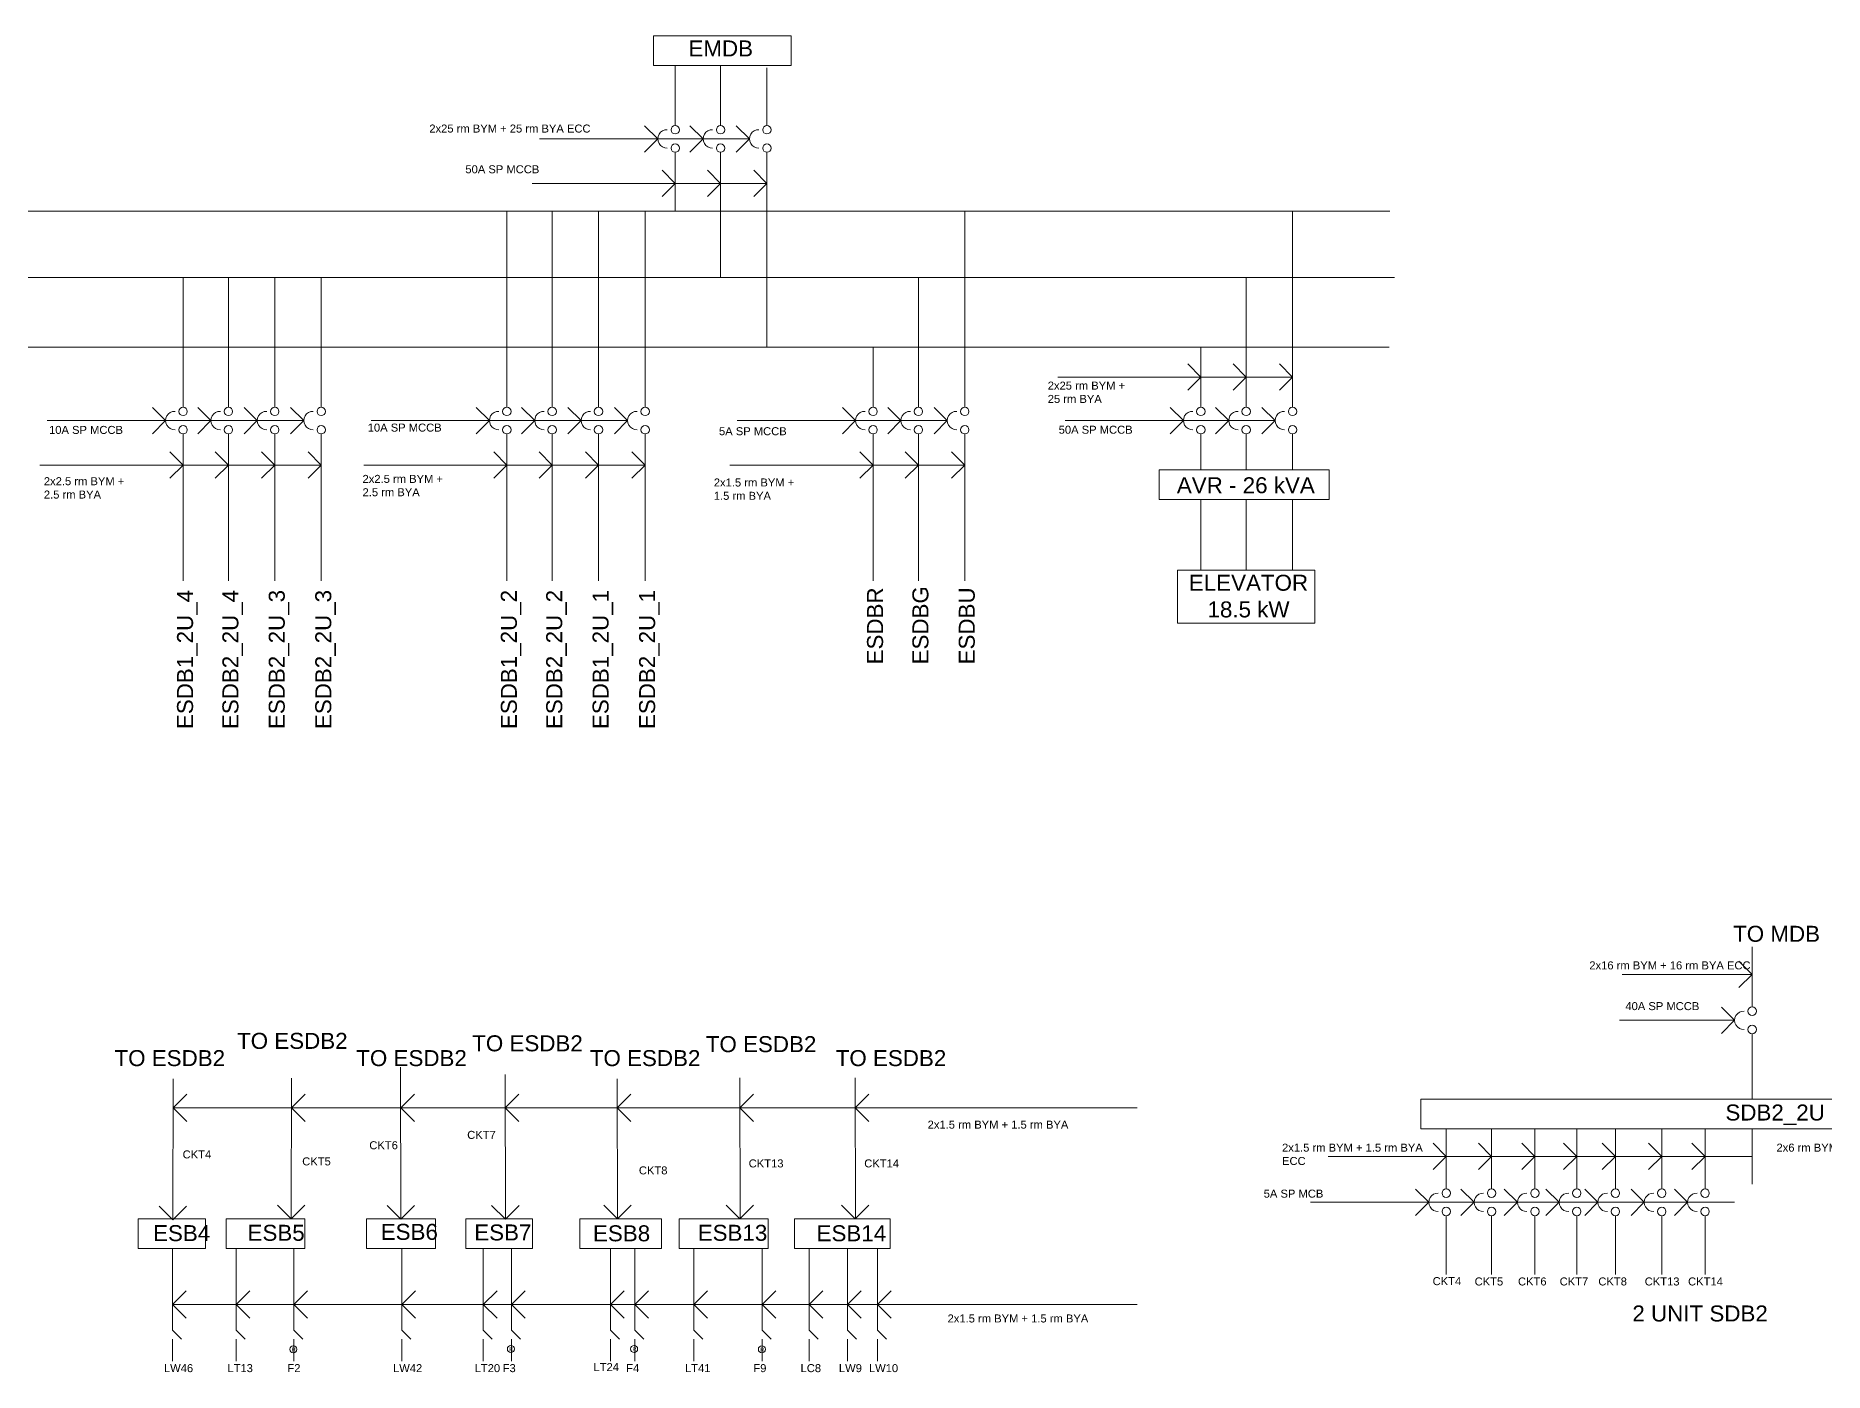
# Model space of a CAD drawing. Header units: inches. Extents: x 854 to 9021, y 140 to 10575.
# Drawn here: x 4422 to 7104, y 6632 to 8637 of the extents above; entities that cross this region are included whole.
import ezdxf

# ---------------------------------------------------------------- set-up
doc = ezdxf.new("R2010")
doc.units = ezdxf.units.IN
doc.header["$MEASUREMENT"] = 0
doc.layers.add('6.Circuits', color=250, linetype='Continuous', lineweight=15)
doc.styles.add('Text 1', font='arial.ttf', dxfattribs={"height": 6})

msp = doc.modelspace()

# ---------------------------------------------------------------- linework, layer by layer
at = {"layer": '6.Circuits'}
for p, q in [((5381.09223, 8509.48835), (5381.09223, 8592.48835)), ((5449.09223, 8509.48835), (5449.09223, 8592.48835)), ((5518.59223, 8505.92033), (5518.59223, 8588.92033)), ((5354.8327, 8482.23835), (5335.08746, 8501.98359)), ((5381.09223, 8502.35231), (5381.09223, 8509.48835)), ((5422.8327, 8482.23835), (5403.08746, 8501.98359)), ((5449.09223, 8502.35231), (5449.09223, 8509.48835)), ((5492.3327, 8482.23835), (5472.58746, 8501.98359)), ((5518.59223, 8502.35231), (5518.59223, 8509.48835)), ((5354.8327, 8482.23835), (5177.59223, 8482.23835)), ((5354.8327, 8482.23835), (5335.08746, 8462.49312)), ((5492.3327, 8482.23835), (5354.8327, 8482.23835)), ((5422.8327, 8482.23835), (5403.08746, 8462.49312)), ((5492.3327, 8482.23835), (5472.58746, 8462.49312)), ((5381.09223, 8462.12439), (5381.09223, 8456.98835)), ((5381.09223, 8373.98835), (5381.09223, 8456.98835)), ((5449.09223, 8462.12439), (5449.09223, 8456.98835)), ((5449.09223, 8274.48835), (5449.09223, 8456.98835)), ((5518.59223, 8462.12439), (5518.59223, 8456.98835)), ((5518.59223, 8169.98835), (5518.59223, 8456.98835)), ((5381.09223, 8415.48835), (5361.34699, 8435.23359)), ((5449.09223, 8415.48835), (5429.34699, 8435.23359)), ((5518.59223, 8415.48835), (5498.84699, 8435.23359)), ((5381.09223, 8415.48835), (5361.34699, 8395.74312)), ((5449.09223, 8415.48835), (5429.34699, 8395.74312)), ((5518.59223, 8415.48835), (5498.84699, 8395.74312)), ((4643.09223, 8086.98835), (4643.09223, 8169.98835)), ((4711.09223, 8086.98835), (4711.09223, 8169.98835)), ((4780.59223, 8083.42033), (4780.59223, 8166.42033)), ((4850.35175, 8083.42033), (4850.35175, 8166.42033)), ((5128.59223, 8086.98835), (5128.59223, 8169.98835)), ((5196.59223, 8086.98835), (5196.59223, 8169.98835)), ((5266.09223, 8083.42033), (5266.09223, 8166.42033)), ((5335.85175, 8083.42033), (5335.85175, 8166.42033)), ((5677.59223, 8086.98835), (5677.59223, 8169.98835)), ((5745.59223, 8086.98835), (5745.59223, 8169.98835)), ((5815.09223, 8083.42033), (5815.09223, 8166.42033)), ((6169.09223, 8086.98835), (6169.09223, 8169.98835)), ((6237.09223, 8086.98835), (6237.09223, 8169.98835)), ((6306.59223, 8083.42033), (6306.59223, 8166.42033)), ((6169.09223, 8124.92033), (6149.34699, 8144.66557)), ((6169.09223, 8124.92033), (6149.34699, 8105.1751)), ((6237.09223, 8124.92033), (6217.34699, 8144.66557)), ((6237.09223, 8124.92033), (6217.34699, 8105.1751)), ((6306.59223, 8124.92033), (6286.84699, 8144.66557)), ((6306.59223, 8124.92033), (6286.84699, 8105.1751)), ((4616.8327, 8059.73835), (4597.08746, 8079.48359)), ((4643.09223, 8079.85231), (4643.09223, 8086.98835)), ((4684.8327, 8059.73835), (4665.08746, 8079.48359)), ((4711.09223, 8079.85231), (4711.09223, 8086.98835)), ((4754.3327, 8059.73835), (4734.58746, 8079.48359)), ((4780.59223, 8079.85231), (4780.59223, 8086.98835)), ((4824.09223, 8059.73835), (4804.34699, 8079.48359)), ((4850.35175, 8079.85231), (4850.35175, 8086.98835)), ((5102.3327, 8059.73835), (5082.58746, 8079.48359)), ((5128.59223, 8079.85231), (5128.59223, 8086.98835)), ((5170.3327, 8059.73835), (5150.58746, 8079.48359)), ((5196.59223, 8079.85231), (5196.59223, 8086.98835)), ((5239.8327, 8059.73835), (5220.08746, 8079.48359)), ((5266.09223, 8079.85231), (5266.09223, 8086.98835)), ((5309.59223, 8059.73835), (5289.84699, 8079.48359)), ((5335.85175, 8079.85231), (5335.85175, 8086.98835)), ((5651.3327, 8059.73835), (5631.58746, 8079.48359)), ((5677.59223, 8079.85231), (5677.59223, 8086.98835)), ((5719.3327, 8059.73835), (5699.58746, 8079.48359)), ((5745.59223, 8079.85231), (5745.59223, 8086.98835)), ((5788.8327, 8059.73835), (5769.08746, 8079.48359)), ((5815.09223, 8079.85231), (5815.09223, 8086.98835)), ((6142.8327, 8059.73835), (6123.08746, 8079.48359)), ((6169.09223, 8079.85231), (6169.09223, 8086.98835)), ((6210.8327, 8059.73835), (6191.08746, 8079.48359)), ((6237.09223, 8079.85231), (6237.09223, 8086.98835)), ((6280.3327, 8059.73835), (6260.58746, 8079.48359)), ((6306.59223, 8079.85231), (6306.59223, 8086.98835)), ((4616.8327, 8059.73835), (4439.59223, 8059.73835)), ((4616.8327, 8059.73835), (4597.08746, 8039.99312)), ((4824.09223, 8059.73835), (4616.8327, 8059.73835)), ((4684.8327, 8059.73835), (4665.08746, 8039.99312)), ((4754.3327, 8059.73835), (4734.58746, 8039.99312)), ((4824.09223, 8059.73835), (4804.34699, 8039.99312)), ((5102.3327, 8059.73835), (4925.09223, 8059.73835)), ((5102.3327, 8059.73835), (5082.58746, 8039.99312)), ((5309.59223, 8059.73835), (5102.3327, 8059.73835)), ((5170.3327, 8059.73835), (5150.58746, 8039.99312)), ((5239.8327, 8059.73835), (5220.08746, 8039.99312)), ((5309.59223, 8059.73835), (5289.84699, 8039.99312)), ((5651.3327, 8059.73835), (5474.09223, 8059.73835)), ((5651.3327, 8059.73835), (5631.58746, 8039.99312)), ((5788.8327, 8059.73835), (5651.3327, 8059.73835)), ((5719.3327, 8059.73835), (5699.58746, 8039.99312)), ((5788.8327, 8059.73835), (5769.08746, 8039.99312)), ((6142.8327, 8059.73835), (5965.59223, 8059.73835)), ((6142.8327, 8059.73835), (6123.08746, 8039.99312)), ((6280.3327, 8059.73835), (6142.8327, 8059.73835)), ((6210.8327, 8059.73835), (6191.08746, 8039.99312)), ((6280.3327, 8059.73835), (6260.58746, 8039.99312)), ((4643.09223, 8039.62439), (4643.09223, 8034.48835)), ((4643.09223, 7819.48835), (4643.09223, 8034.48835)), ((4711.09223, 8039.62439), (4711.09223, 8034.48835)), ((4711.09223, 7819.48835), (4711.09223, 8034.48835)), ((4780.59223, 8039.62439), (4780.59223, 8034.48835)), ((4780.59223, 7819.48835), (4780.59223, 8034.48835)), ((4850.35175, 8039.62439), (4850.35175, 8034.48835)), ((4850.35175, 7819.48835), (4850.35175, 8034.48835)), ((5128.59223, 8039.62439), (5128.59223, 8034.48835)), ((5128.59223, 7819.48835), (5128.59223, 8034.48835)), ((5196.59223, 8039.62439), (5196.59223, 8034.48835)), ((5196.59223, 7819.48835), (5196.59223, 8034.48835)), ((5266.09223, 8039.62439), (5266.09223, 8034.48835)), ((5266.09223, 7819.48835), (5266.09223, 8034.48835)), ((5335.85175, 8039.62439), (5335.85175, 8034.48835)), ((5335.85175, 7819.48835), (5335.85175, 8034.48835)), ((5677.59223, 8039.62439), (5677.59223, 8034.48835)), ((5677.59223, 7819.48835), (5677.59223, 8034.48835)), ((5745.59223, 8039.62439), (5745.59223, 8034.48835)), ((5745.59223, 7819.48835), (5745.59223, 8034.48835)), ((5815.09223, 8039.62439), (5815.09223, 8034.48835)), ((5815.09223, 7819.48835), (5815.09223, 8034.48835)), ((6169.09223, 8039.62439), (6169.09223, 8034.48835)), ((6169.09223, 7985.98835), (6169.09223, 8034.48835)), ((6237.09223, 8039.62439), (6237.09223, 8034.48835)), ((6237.09223, 7985.98835), (6237.09223, 8034.48835)), ((6306.59223, 8039.62439), (6306.59223, 8034.48835)), ((6306.59223, 7985.98835), (6306.59223, 8034.48835)), ((4643.09223, 7992.98835), (4623.34699, 8012.73359)), ((4643.09223, 7992.98835), (4623.34699, 7973.24312)), ((4711.09223, 7992.98835), (4691.34699, 8012.73359)), ((4711.09223, 7992.98835), (4691.34699, 7973.24312)), ((4780.59223, 7992.98835), (4760.84699, 8012.73359)), ((4780.59223, 7992.98835), (4760.84699, 7973.24312)), ((4850.35175, 7992.98835), (4830.60651, 8012.73359)), ((4850.35175, 7992.98835), (4830.60651, 7973.24312)), ((5128.59223, 7992.98835), (5108.84699, 8012.73359)), ((5128.59223, 7992.98835), (5108.84699, 7973.24312)), ((5196.59223, 7992.98835), (5176.84699, 8012.73359)), ((5196.59223, 7992.98835), (5176.84699, 7973.24312)), ((5266.09223, 7992.98835), (5246.34699, 8012.73359)), ((5266.09223, 7992.98835), (5246.34699, 7973.24312)), ((5335.85175, 7992.98835), (5316.10651, 8012.73359)), ((5335.85175, 7992.98835), (5316.10651, 7973.24312)), ((5677.59223, 7992.98835), (5657.84699, 8012.73359)), ((5677.59223, 7992.98835), (5657.84699, 7973.24312)), ((5745.59223, 7992.98835), (5725.84699, 8012.73359)), ((5745.59223, 7992.98835), (5725.84699, 7973.24312)), ((5815.09223, 7992.98835), (5795.34699, 8012.73359)), ((5815.09223, 7992.98835), (5795.34699, 7973.24312)), ((6169.09223, 7835.48835), (6169.09223, 7941.48835)), ((6237.09223, 7835.48835), (6237.09223, 7941.48835)), ((6306.59223, 7835.48835), (6306.59223, 7941.48835)), ((6995.53198, 7187.38354), (6995.53198, 7270.38354)), ((6995.53198, 7228.88354), (6975.78675, 7248.62878)), ((6995.53198, 7228.88354), (6800.79151, 7228.88354)), ((6995.53198, 7228.88354), (6975.78675, 7209.13831)), ((6995.53198, 7180.2475), (6995.53198, 7187.38354)), ((6969.27246, 7160.13354), (6796.69372, 7160.13354)), ((6969.27246, 7160.13354), (6949.52722, 7179.87878)), ((6969.27246, 7160.13354), (6949.52722, 7140.38831)), ((6995.53198, 7140.01958), (6995.53198, 7134.88354)), ((6995.53198, 7134.88354), (6995.53198, 7041.88354)), ((4969.77586, 6862.38228), (4969.27586, 7089.96436)), ((4627.97558, 6862.38182), (4628.47666, 7072.473)), ((4805.278, 6862.38201), (4805.77707, 7073.473)), ((5126.31096, 6862.38228), (5125.81096, 7078.79864)), ((5294.52401, 6862.39046), (5294.02401, 7072.473)), ((5478.18432, 6863.98166), (5477.68432, 7074.0642)), ((5651.41679, 6863.98166), (5650.91679, 7074.0642)), ((4628.37249, 7028.79864), (4648.87249, 7049.29864)), ((4628.37249, 7028.79864), (6073.54409, 7028.79864)), ((4628.37249, 7028.79864), (4648.87249, 7008.29864)), ((4805.67145, 7028.79864), (4826.17145, 7049.29864)), ((4805.67145, 7028.79864), (4826.17145, 7008.29864)), ((4969.41024, 7028.79864), (4989.91024, 7049.29864)), ((4969.41024, 7028.79864), (4989.91024, 7008.29864)), ((5125.92648, 7028.79864), (5146.42648, 7049.29864)), ((5125.92648, 7028.79864), (5146.42648, 7008.29864)), ((5294.12795, 7028.79864), (5314.62795, 7049.29864)), ((5294.12795, 7028.79864), (5314.62795, 7008.29864)), ((5477.79205, 7028.79864), (5498.29205, 7049.29864)), ((5477.79205, 7028.79864), (5498.29205, 7008.29864)), ((5651.02453, 7028.79864), (5671.52453, 7049.29864)), ((5651.02453, 7028.79864), (5671.52453, 7008.29864)), ((6537.03198, 6955.88354), (6517.28675, 6975.62878)), ((6537.03198, 6914.38354), (6537.03198, 6997.38354)), ((6605.03198, 6955.88354), (6585.28675, 6975.62878)), ((6605.03198, 6914.38354), (6605.03198, 6997.38354)), ((6670.03198, 6955.88354), (6650.28675, 6975.62878)), ((6670.03198, 6914.38354), (6670.03198, 6997.38354)), ((6732.53198, 6955.88354), (6712.78675, 6975.62878)), ((6732.53198, 6914.38354), (6732.53198, 6997.38354)), ((6790.53198, 6955.88354), (6770.78675, 6975.62878)), ((6790.53198, 6914.38354), (6790.53198, 6997.38354)), ((6860.03198, 6955.88354), (6840.28675, 6975.62878)), ((6860.03198, 6914.38354), (6860.03198, 6997.38354)), ((6925.03198, 6955.88354), (6905.28675, 6975.62878)), ((6925.03198, 6914.38354), (6925.03198, 6997.38354)), ((6995.53198, 6914.38354), (6995.53198, 6997.38354)), ((6537.03198, 6955.88354), (6359.79151, 6955.88354)), ((6537.03198, 6955.88354), (6517.28675, 6936.13831)), ((6995.53198, 6955.88354), (6537.03198, 6955.88354)), ((6605.03198, 6955.88354), (6585.28675, 6936.13831)), ((6670.03198, 6955.88354), (6650.28675, 6936.13831)), ((6732.53198, 6955.88354), (6712.78675, 6936.13831)), ((6790.53198, 6955.88354), (6770.78675, 6936.13831)), ((6860.03198, 6955.88354), (6840.28675, 6936.13831)), ((6925.03198, 6955.88354), (6905.28675, 6936.13831)), ((6510.77246, 6887.13354), (6491.02722, 6906.87878)), ((6537.03198, 6907.2475), (6537.03198, 6914.38354)), ((6578.77246, 6887.13354), (6559.02722, 6906.87878)), ((6605.03198, 6907.2475), (6605.03198, 6914.38354)), ((6643.77246, 6887.13354), (6624.02722, 6906.87878)), ((6670.03198, 6907.2475), (6670.03198, 6914.38354)), ((6706.27246, 6887.13354), (6686.52722, 6906.87878)), ((6732.53198, 6907.2475), (6732.53198, 6914.38354)), ((6764.27246, 6887.13354), (6744.52722, 6906.87878)), ((6790.53198, 6907.2475), (6790.53198, 6914.38354)), ((6833.77246, 6887.13354), (6814.02722, 6906.87878)), ((6860.03198, 6907.2475), (6860.03198, 6914.38354)), ((6898.77246, 6887.13354), (6879.02722, 6906.87878)), ((6925.03198, 6907.2475), (6925.03198, 6914.38354)), ((4627.9775, 6860.8818), (4607.4775, 6881.3818)), ((4627.9775, 6860.8818), (4648.4775, 6881.3818)), ((4805.27791, 6862.3818), (4784.77791, 6882.8818)), ((4805.27791, 6862.3818), (4825.77791, 6882.8818)), ((4969.7767, 6861.8818), (4949.2767, 6882.3818)), ((4969.7767, 6861.8818), (4990.2767, 6882.3818)), ((5126.31181, 6861.8818), (5105.81181, 6882.3818)), ((5126.31181, 6861.8818), (5146.81181, 6882.3818)), ((5294.52485, 6862.3818), (5274.02485, 6882.8818)), ((5294.52485, 6862.3818), (5315.02485, 6882.8818)), ((5477.68516, 6862.473), (5457.18516, 6882.973)), ((5477.68516, 6862.473), (5498.18516, 6882.973)), ((5650.91764, 6862.473), (5630.41764, 6882.973)), ((5650.91764, 6862.473), (5671.41764, 6882.973)), ((6510.77246, 6887.13354), (6333.53198, 6887.13354)), ((6510.77246, 6887.13354), (6491.02722, 6867.38831)), ((6969.27246, 6887.13354), (6510.77246, 6887.13354)), ((6537.03198, 6867.01958), (6537.03198, 6861.88354)), ((6578.77246, 6887.13354), (6559.02722, 6867.38831)), ((6605.03198, 6867.01958), (6605.03198, 6861.88354)), ((6643.77246, 6887.13354), (6624.02722, 6867.38831)), ((6670.03198, 6867.01958), (6670.03198, 6861.88354)), ((6706.27246, 6887.13354), (6686.52722, 6867.38831)), ((6732.53198, 6867.01958), (6732.53198, 6861.88354)), ((6764.27246, 6887.13354), (6744.52722, 6867.38831)), ((6790.53198, 6867.01958), (6790.53198, 6861.88354)), ((6833.77246, 6887.13354), (6814.02722, 6867.38831)), ((6860.03198, 6867.01958), (6860.03198, 6861.88354)), ((6898.77246, 6887.13354), (6879.02722, 6867.38831)), ((6925.03198, 6867.01958), (6925.03198, 6861.88354)), ((6537.03198, 6778.88354), (6537.03198, 6861.88354)), ((6605.03198, 6778.88354), (6605.03198, 6861.88354)), ((6670.03198, 6778.88354), (6670.03198, 6861.88354)), ((6732.53198, 6778.88354), (6732.53198, 6861.88354)), ((6790.53198, 6778.88354), (6790.53198, 6861.88354)), ((6860.03198, 6778.88354), (6860.03198, 6861.88354)), ((6925.03198, 6778.88354), (6925.03198, 6861.88354)), ((4627.44986, 6733.88182), (4627.44986, 6817.88182)), ((4722.64168, 6733.88182), (4722.64168, 6817.88182)), ((4809.1406, 6733.88182), (4809.1406, 6817.88182)), ((4970.94566, 6733.88182), (4970.94566, 6817.88182)), ((5093.31096, 6733.88182), (5093.31096, 6817.88182)), ((5135.30989, 6733.88182), (5135.30989, 6817.88182)), ((5284.02401, 6733.88182), (5284.02401, 6817.88182)), ((5320.52293, 6733.88182), (5320.52293, 6817.88182)), ((5408.68432, 6733.88182), (5408.68432, 6817.88182)), ((5511.18325, 6733.88182), (5511.18325, 6817.88182)), ((5581.91679, 6733.88182), (5581.91679, 6817.88182)), ((5639.41679, 6733.88182), (5639.41679, 6817.88182)), ((5684.41572, 6733.88182), (5684.41572, 6817.88182)), ((4627.44986, 6733.88182), (4647.94986, 6754.38182)), ((4627.44986, 6733.88182), (4627.44986, 6695.38182)), ((4627.44986, 6733.88182), (4647.94986, 6713.38182)), ((4627.44986, 6733.88182), (6073.54409, 6733.88182)), ((4722.64168, 6733.88182), (4743.14168, 6754.38182)), ((4722.64168, 6733.88182), (4722.64168, 6695.38182)), ((4722.64168, 6733.88182), (4743.14168, 6713.38182)), ((4809.1406, 6733.88182), (4829.6406, 6754.38182)), ((4809.1406, 6733.88182), (4809.1406, 6695.38182)), ((4809.1406, 6733.88182), (4829.6406, 6713.38182)), ((4970.94566, 6733.88182), (4991.44566, 6754.38182)), ((4970.94566, 6733.88182), (4970.94566, 6695.38182)), ((4970.94566, 6733.88182), (4991.44566, 6713.38182)), ((5093.31096, 6733.88182), (5113.81096, 6754.38182)), ((5093.31096, 6733.88182), (5093.31096, 6695.38182)), ((5093.31096, 6733.88182), (5113.81096, 6713.38182)), ((5135.30989, 6733.88182), (5155.80989, 6754.38182)), ((5135.30989, 6733.88182), (5135.30989, 6695.38182)), ((5135.30989, 6733.88182), (5155.80989, 6713.38182)), ((5284.02401, 6733.88182), (5304.52401, 6754.38182)), ((5284.02401, 6733.88182), (5284.02401, 6695.38182)), ((5284.02401, 6733.88182), (5304.52401, 6713.38182)), ((5320.52293, 6733.88182), (5341.02293, 6754.38182)), ((5320.52293, 6733.88182), (5320.52293, 6695.38182)), ((5320.52293, 6733.88182), (5341.02293, 6713.38182)), ((5408.68432, 6733.88182), (5429.18432, 6754.38182)), ((5408.68432, 6733.88182), (5408.68432, 6695.38182)), ((5408.68432, 6733.88182), (5429.18432, 6713.38182)), ((5511.18325, 6733.88182), (5531.68325, 6754.38182)), ((5511.18325, 6733.88182), (5511.18325, 6695.38182)), ((5511.18325, 6733.88182), (5531.68325, 6713.38182)), ((5581.91679, 6733.88182), (5602.41679, 6754.38182)), ((5581.91679, 6733.88182), (5581.91679, 6695.38182)), ((5581.91679, 6733.88182), (5602.41679, 6713.38182)), ((5639.41679, 6733.88182), (5659.91679, 6754.38182)), ((5639.41679, 6733.88182), (5639.41679, 6695.38182)), ((5639.41679, 6733.88182), (5659.91679, 6713.38182)), ((5684.41572, 6733.88182), (5704.91572, 6754.38182)), ((5684.41572, 6733.88182), (5684.41572, 6695.38182)), ((5684.41572, 6733.88182), (5704.91572, 6713.38182)), ((4627.44986, 6695.38182), (4640.94986, 6681.88182)), ((4627.44986, 6681.88182), (4627.44986, 6648.88182)), ((4722.64168, 6695.38182), (4736.14168, 6681.88182)), ((4722.64168, 6681.88182), (4722.64168, 6648.88182)), ((4809.1406, 6695.38182), (4822.6406, 6681.88182)), ((4809.1406, 6681.88182), (4809.1406, 6648.88182)), ((4970.94566, 6695.38182), (4984.44566, 6681.88182)), ((4970.94566, 6681.88182), (4970.94566, 6648.88182)), ((5093.31096, 6695.38182), (5106.81096, 6681.88182)), ((5093.31096, 6681.88182), (5093.31096, 6648.88182)), ((5135.30989, 6695.38182), (5148.80989, 6681.88182)), ((5135.30989, 6681.88182), (5135.30989, 6648.88182)), ((5284.02401, 6695.38182), (5297.52401, 6681.88182)), ((5284.02401, 6681.88182), (5284.02401, 6648.88182)), ((5320.52293, 6695.38182), (5334.02293, 6681.88182)), ((5320.52293, 6681.88182), (5320.52293, 6648.88182)), ((5408.68432, 6695.38182), (5422.18432, 6681.88182)), ((5408.68432, 6681.88182), (5408.68432, 6648.88182)), ((5511.18325, 6695.38182), (5524.68325, 6681.88182)), ((5511.18325, 6681.88182), (5511.18325, 6648.88182)), ((5581.91679, 6695.38182), (5595.41679, 6681.88182)), ((5581.91679, 6681.88182), (5581.91679, 6648.88182)), ((5639.41679, 6695.38182), (5652.91679, 6681.88182)), ((5639.41679, 6681.88182), (5639.41679, 6648.88182)), ((5684.41572, 6695.38182), (5697.91572, 6681.88182)), ((5684.41572, 6681.88182), (5684.41572, 6648.88182))]:
    msp.add_line(p, q, dxfattribs=at)
at = {"layer": '6.Circuits', "linetype": 'ByBlock'}
for p, q in [((5381.09223, 8415.48835), (5166.59223, 8415.48835)), ((5381.09223, 8415.48835), (5518.59223, 8415.48835)), ((5128.59223, 8169.98835), (5128.59223, 8373.98835)), ((5196.59223, 8169.98835), (5196.59223, 8373.98835)), ((5266.09223, 8166.42033), (5266.09223, 8373.98835)), ((5335.85175, 8166.42033), (5335.85175, 8373.98835)), ((5815.09223, 8166.42033), (5815.09223, 8373.98835)), ((6306.59223, 8166.42033), (6306.59223, 8373.98835)), ((4643.09223, 8169.98835), (4643.09223, 8274.48835)), ((4711.09223, 8169.98835), (4711.09223, 8274.48835)), ((4780.59223, 8166.42033), (4780.59223, 8274.48835)), ((4850.35175, 8166.42033), (4850.35175, 8274.48835)), ((5745.59223, 8169.98835), (5745.59223, 8274.48835)), ((6237.09223, 8169.98835), (6237.09223, 8274.48835)), ((6169.09223, 8124.92033), (5954.59223, 8124.92033)), ((6169.09223, 8124.92033), (6306.59223, 8124.92033)), ((4643.09223, 7992.98835), (4428.59223, 7992.98835)), ((4643.09223, 7992.98835), (4850.35175, 7992.98835)), ((5128.59223, 7992.98835), (4914.09223, 7992.98835)), ((5128.59223, 7992.98835), (5335.85175, 7992.98835)), ((5677.59223, 7992.98835), (5463.09223, 7992.98835)), ((5677.59223, 7992.98835), (5815.09223, 7992.98835))]:
    msp.add_line(p, q, dxfattribs=at)
at = {"layer": '6.Circuits', "color": 242, "linetype": 'ByBlock', "true_color": 0xcd2027}
for q in [(3372.59223, 8373.98835), (6452.59223, 8373.98835)]:
    msp.add_line((5381.09223, 8373.98835), q, dxfattribs=at)
at = {"layer": '6.Circuits', "color": 40, "linetype": 'ByBlock', "true_color": 0xf8d731}
for q in [(3376.59223, 8274.48835), (6459.59223, 8274.48835)]:
    msp.add_line((5381.09223, 8274.48835), q, dxfattribs=at)
at = {"layer": '6.Circuits', "color": 5, "linetype": 'ByBlock'}
for q in [(3372.59223, 8169.98835), (6451.59223, 8169.98835)]:
    msp.add_line((5381.09223, 8169.98835), q, dxfattribs=at)
at = {"layer": '6.Circuits'}
for points in [[(5348.59223, 8636.98835), (5554.59223, 8636.98835), (5554.59223, 8592.48835), (5348.59223, 8592.48835)], [(6106.59223, 7985.98835), (6361.59223, 7985.98835), (6361.59223, 7941.48835), (6106.59223, 7941.48835)], [(6134.09223, 7835.48835), (6340.09223, 7835.48835), (6340.09223, 7755.98835), (6134.09223, 7755.98835)], [(6499.03198, 7041.88354), (7522.85114, 7041.88354), (7522.85114, 6997.38354), (6499.03198, 6997.38354)], [(4575.87917, 6862.38182), (4676.71956, 6862.38182), (4676.71956, 6817.88182), (4575.87917, 6817.88182)], [(4707.82564, 6862.38201), (4825.68671, 6862.38201), (4825.68671, 6817.88201), (4707.82564, 6817.88201)], [(4918.02448, 6862.38228), (5021.52523, 6862.38228), (5021.52523, 6817.88228), (4918.02448, 6817.88228)], [(5067.24885, 6862.39046), (5167.20802, 6862.39046), (5167.20802, 6817.89046), (5067.24885, 6817.89046)], [(5238.02401, 6862.39046), (5360.45179, 6862.39046), (5360.45179, 6817.89046), (5238.02401, 6817.89046)], [(5386.68432, 6862.39046), (5520.34119, 6862.39046), (5520.34119, 6817.89046), (5386.68432, 6817.89046)], [(5559.91679, 6862.39046), (5703.41679, 6862.39046), (5703.41679, 6817.89046), (5559.91679, 6817.89046)]]:
    msp.add_lwpolyline(points, close=True, dxfattribs=at)
for centre, radius in [((5381.09223, 8495.98835), 6.36396), ((5449.09223, 8495.98835), 6.36396), ((5518.59223, 8495.98835), 6.36396), ((5381.09223, 8468.48835), 6.36396), ((5449.09223, 8468.48835), 6.36396), ((5518.59223, 8468.48835), 6.36396), ((4643.09223, 8073.48835), 6.36396), ((4711.09223, 8073.48835), 6.36396), ((4780.59223, 8073.48835), 6.36396), ((4850.35175, 8073.48835), 6.36396), ((5128.59223, 8073.48835), 6.36396), ((5196.59223, 8073.48835), 6.36396), ((5266.09223, 8073.48835), 6.36396), ((5335.85175, 8073.48835), 6.36396), ((5677.59223, 8073.48835), 6.36396), ((5745.59223, 8073.48835), 6.36396), ((5815.09223, 8073.48835), 6.36396), ((6169.09223, 8073.48835), 6.36396), ((6237.09223, 8073.48835), 6.36396), ((6306.59223, 8073.48835), 6.36396), ((4643.09223, 8045.98835), 6.36396), ((4711.09223, 8045.98835), 6.36396), ((4780.59223, 8045.98835), 6.36396), ((4850.35175, 8045.98835), 6.36396), ((5128.59223, 8045.98835), 6.36396), ((5196.59223, 8045.98835), 6.36396), ((5266.09223, 8045.98835), 6.36396), ((5335.85175, 8045.98835), 6.36396), ((5677.59223, 8045.98835), 6.36396), ((5745.59223, 8045.98835), 6.36396), ((5815.09223, 8045.98835), 6.36396), ((6169.09223, 8045.98835), 6.36396), ((6237.09223, 8045.98835), 6.36396), ((6306.59223, 8045.98835), 6.36396), ((6995.53198, 7173.88354), 6.36396), ((6995.53198, 7146.38354), 6.36396), ((6537.03198, 6900.88354), 6.36396), ((6605.03198, 6900.88354), 6.36396), ((6670.03198, 6900.88354), 6.36396), ((6732.53198, 6900.88354), 6.36396), ((6790.53198, 6900.88354), 6.36396), ((6860.03198, 6900.88354), 6.36396), ((6925.03198, 6900.88354), 6.36396), ((6537.03198, 6873.38354), 6.36396), ((6605.03198, 6873.38354), 6.36396), ((6670.03198, 6873.38354), 6.36396), ((6732.53198, 6873.38354), 6.36396), ((6790.53198, 6873.38354), 6.36396), ((6860.03198, 6873.38354), 6.36396), ((6925.03198, 6873.38354), 6.36396), ((4808.44499, 6666.62305), 5.3033), ((5134.61427, 6667.12305), 5.3033), ((5319.32732, 6667.12305), 5.3033), ((5510.98763, 6666.62305), 5.3033)]:
    msp.add_circle(centre, radius, dxfattribs=at)
for centre in [(5368.59223, 8482.23835), (5436.59223, 8482.23835), (5506.09223, 8482.23835), (4630.59223, 8059.73835), (4698.59223, 8059.73835), (4768.09223, 8059.73835), (4837.85175, 8059.73835), (5116.09223, 8059.73835), (5184.09223, 8059.73835), (5253.59223, 8059.73835), (5323.35175, 8059.73835), (5665.09223, 8059.73835), (5733.09223, 8059.73835), (5802.59223, 8059.73835), (6156.59223, 8059.73835), (6224.59223, 8059.73835), (6294.09223, 8059.73835), (6983.03198, 7160.13354), (6524.53198, 6887.13354), (6592.53198, 6887.13354), (6657.53198, 6887.13354), (6720.03198, 6887.13354), (6778.03198, 6887.13354), (6847.53198, 6887.13354), (6912.53198, 6887.13354)]:
    msp.add_arc(centre, 13.75953, 87.86789506, 272.13210494, dxfattribs=at)

# ---------------------------------------------------------------- texts
at = {"layer": '6.Circuits', "attachment_point": 1, "style": 'Text 1'}
for s, width, heights, insert, char_height in [('EMDB', 14.5, [0], (5400.84223, 8629.98835), 24), ('{\\fArial Baltic|b0|i0|c186|p34;2x}25{\\fArial Baltic|b0|i0|c186|p34; rm BYM + }25{\\fArial Baltic|b0|i0|c186|p34; rm BYA ECC}', 234.9454297, [37.98024], (5012.3588, 8503.78569), 12), ('5{\\fArial Baltic|b0|i0|c186|p34;0A SP MCCB}', 234.9454297, [37.98024], (5066.40129, 8442.69191), 12), ('{\\fArial Baltic|b0|i0|c186|p34;2x}25{\\fArial Baltic|b0|i0|c186|p34; rm BYM + }25 {\\fArial Baltic|b0|i0|c186|p34;rm BYA}', 123.7362579, [33.83899], (5939.50558, 8118.19821), 12), ('1{\\fArial Baltic|b0|i0|c186|p34;0A SP MCCB}', 234.9454297, [37.98024], (4442.20689, 8051.72312), 12), ('1{\\fArial Baltic|b0|i0|c186|p34;0A SP MCCB}', 234.9454297, [37.98024], (4919.99377, 8055.20154), 12), ('{\\fArial Baltic|b0|i0|c186|p34;5A SP M}C{\\fArial Baltic|b0|i0|c186|p34;CB}', 234.9454297, [37.98024], (5446.62345, 8049.7963), 12), ('5{\\fArial Baltic|b0|i0|c186|p34;0A SP MCCB}', 234.9454297, [37.98024], (5955.92642, 8052.02798), 12), ('{\\fArial Baltic|b0|i0|c186|p34;2x2}.{\\fArial Baltic|b0|i0|c186|p34;5 rm BYM + 2}.{\\fArial Baltic|b0|i0|c186|p34;5 rm BYA}', 123.7362579, [33.83899], (4434.44477, 7974.78936), 12), ('{\\fArial Baltic|b0|i0|c186|p34;2x2}.{\\fArial Baltic|b0|i0|c186|p34;5 rm BYM + 2}.{\\fArial Baltic|b0|i0|c186|p34;5 rm BYA}', 123.7362579, [33.83899], (4912.23166, 7978.26778), 12), ('{\\fArial Baltic|b0|i0|c186|p34;2x1.5 rm BYM + 1.5 rm BYA}', 123.7362579, [33.83899], (5438.86133, 7972.86254), 12), ('AVR - 26 kVA', 257.8852602, [94.65415], (6133.09223, 7974.73835), 24), ('\\pxqc;ELEVATOR\\P18.5 kW', 147.3125665, [95.98126], (6166.84223, 7828.48835), 24), ('TO {\\fArial Baltic|b0|i0|c186|p34;MDB}', 138.4182699, [68.84739], (6967.03198, 7301.88354), 24), ('{\\fArial Baltic|b0|i0|c186|p34;2x16 rm BYM + 16 rm BYA} ECC', 234.9454297, [37.98024], (6751.49529, 7248.508), 12), ('4{\\fArial Baltic|b0|i0|c186|p34;0A SP MCCB}', 234.9454297, [37.98024], (6805.53778, 7187.41423), 12), ('{\\fArial Baltic|b0|i0|c186|p34;TO }E{\\fArial Baltic|b0|i0|c186|p34;SDB2}', 195.1396249, [59.83775], (4724.05341, 7141.30763), 24), ('{\\fArial Baltic|b0|i0|c186|p34;TO }E{\\fArial Baltic|b0|i0|c186|p34;SDB2}', 195.1396249, [59.83775], (5076.64713, 7137.61168), 24), ('{\\fArial Baltic|b0|i0|c186|p34;TO }E{\\fArial Baltic|b0|i0|c186|p34;SDB2}', 195.1396249, [59.83775], (5426.79644, 7136.37986), 24), ('{\\fArial Baltic|b0|i0|c186|p34;TO }E{\\fArial Baltic|b0|i0|c186|p34;SDB2}', 195.1396249, [59.83775], (4540.32676, 7115.43684), 24), ('{\\fArial Baltic|b0|i0|c186|p34;TO }E{\\fArial Baltic|b0|i0|c186|p34;SDB2}', 195.1396249, [59.83775], (4902.80517, 7115.43684), 24), ('{\\fArial Baltic|b0|i0|c186|p34;TO }E{\\fArial Baltic|b0|i0|c186|p34;SDB2}', 195.1396249, [59.83775], (5252.95447, 7115.43684), 24), ('{\\fArial Baltic|b0|i0|c186|p34;TO }E{\\fArial Baltic|b0|i0|c186|p34;SDB2}', 195.1396249, [59.83775], (5621.59776, 7115.43684), 24), ('{\\fArial Baltic|b0|i0|c186|p34;SDB}2{\\fArial Baltic|b0|i0|c186|p34;_2U}', 14.5, [0], (6955.51741, 7033.82673), 24), ('2x1.5 rm BYM + 1.5 rm BYA', 234.9454297, [37.98024], (5759.43771, 7009.62628), 12), ('{\\fArial Baltic|b0|i0|c186|p34;CKT}6', 30.6351565, [12.41746], (4922.38792, 6978.70826), 12), ('{\\fArial Baltic|b0|i0|c186|p34;CKT}7', 30.6351565, [12.41746], (5069.124, 6994.24555), 12), ('{\\fArial Baltic|b0|i0|c186|p34;2x1.5 rm BYM + 1.5 rm BYA} ECC', 234.9454297, [37.98024], (6290.78198, 6975.13354), 12), ('{\\fArial Baltic|b0|i0|c186|p34;2x6 rm BYM + 6 rm BYA} ECC', 234.9454297, [37.98024], (7032.08557, 6975.13354), 12), ('{\\fArial|b0|i0|c186|p34;CKT}4', 14.5, [0], (4642.47666, 6964.973), 12), ('{\\fArial|b0|i0|c186|p34;CKT}5', 14.5, [0], (4821.77707, 6954.473), 12), ('{\\fArial|b0|i0|c186|p34;CKT\\fArial Baltic|b0|i0|c186|p34;1}3', 14.5, [0], (5491.18432, 6951.46436), 12), ('{\\fArial|b0|i0|c186|p34;CKT\\fArial Baltic|b0|i0|c186|p34;1}4', 14.5, [0], (5664.41679, 6951.46436), 12), ('{\\fArial Baltic|b0|i0|c186|p34;CKT}8', 14.5, [0], (5326.52401, 6940.973), 12), ('5A SP MCB', 234.9454297, [37.98024], (6263.28198, 6906.13354), 12), ('{\\fArial|b0|i0|c0|p34;E\\fArial|b0|i0|c186|p34;SB\\fArial Baltic|b0|i0|c186|p34;4}', 14.5, [0], (4598.16645, 6852.911), 24), ('{\\fArial|b0|i0|c0|p34;E\\fArial|b0|i0|c186|p34;SB\\fArial Baltic|b0|i0|c186|p34;5}', 14.5, [0], (4739.77707, 6853.38201), 24), ('{\\fArial|b0|i0|c0|p34;E\\fArial|b0|i0|c186|p34;SB\\fArial Baltic|b0|i0|c186|p34;6}', 14.5, [0], (4939.46315, 6854.78487), 24), ('{\\fArial|b0|i0|c0|p34;E\\fArial|b0|i0|c186|p34;SB\\fArial Baltic|b0|i0|c186|p34;7}', 14.5, [0], (5079.73591, 6853.89557), 24), ('{\\fArial|b0|i0|c0|p34;E\\fArial|b0|i0|c186|p34;SB\\fArial Baltic|b0|i0|c186|p34;8}', 14.5, [0], (5257.71963, 6852.62575), 24), ('{\\fArial|b0|i0|c0|p34;E\\fArial|b0|i0|c186|p34;SB1\\fArial Baltic|b0|i0|c186|p34;3}', 14.5, [0], (5414.69781, 6853.39046), 24), ('{\\fArial|b0|i0|c0|p34;E\\fArial|b0|i0|c186|p34;SB1\\fArial Baltic|b0|i0|c186|p34;4}', 14.5, [0], (5592.92193, 6852.68808), 24), ('{\\fArial Baltic|b0|i0|c186|p34;CKT}4', 14.5, [0], (6516.53198, 6774.88354), 12), ('{\\fArial Baltic|b0|i0|c186|p34;CKT}5', 14.5, [0], (6579.53198, 6774.38354), 12), ('{\\fArial Baltic|b0|i0|c186|p34;CKT}6', 14.5, [0], (6644.53198, 6774.38354), 12), ('{\\fArial Baltic|b0|i0|c186|p34;CKT}7', 14.5, [0], (6707.03198, 6774.38354), 12), ('{\\fArial Baltic|b0|i0|c186|p34;CKT}8', 24.6161083, [11.68736], (6765.03198, 6774.38354), 12), ('{\\fArial Baltic|b0|i0|c186|p34;CKT1}3', 21.0029823, [10.96531], (6834.53198, 6774.38354), 12), ('{\\fArial Baltic|b0|i0|c186|p34;CKT1}4', 21.2917635, [12.40928], (6899.53198, 6774.38354), 12), ('{\\fArial Baltic|b0|i0|c186|p34;2 UNIT SDB}2', 331.0446353, [56.99717], (6816.03198, 6732.38354), 24), ('2x1.5 rm BYM + 1.5 rm BYA', 234.9454297, [37.98024], (5789.33115, 6718.86256), 12), ('R', 5.5, [0], (4805.94499, 6669.12305), 6), ('R', 5.5, [0], (5132.11427, 6669.62305), 6), ('R', 5.5, [0], (5316.82732, 6669.62305), 6), ('R', 5.5, [0], (5508.48763, 6669.12305), 6), ('{\\fArial|b0|i0|c186|p34;L\\fArial|b0|i0|c0|p34;W}46', 14.5, [0], (4614.44986, 6644.38182), 12), ('{\\fArial|b0|i0|c186|p34;LT\\fArial|b0|i0|c186|p34;1}3', 14.5, [0], (4709.64168, 6644.38182), 12), ('{\\fArial|b0|i0|c186|p34;F}2', 14.5, [0], (4799.64168, 6644.38182), 12), ('{\\fArial|b0|i0|c186|p34;L\\fArial|b0|i0|c186|p34;W\\fArial|b0|i0|c0|p34;42}', 14.5, [0], (4957.94566, 6644.38182), 12), ('{\\fArial|b0|i0|c186|p34;LT\\fArial|b0|i0|c0|p34;20}', 14.5, [0], (5080.31096, 6644.38182), 12), ('{\\fArial|b0|i0|c186|p34;F}3', 14.5, [0], (5122.30989, 6644.38182), 12), ('{\\fArial|b0|i0|c186|p34;L\\fArial|b0|i0|c0|p34;T24}', 14.5, [0], (5258.44071, 6645.98686), 12), ('{\\fArial|b0|i0|c186|p34;F}4', 14.5, [0], (5307.52293, 6644.38182), 12), ('{\\fArial|b0|i0|c186|p34;LT}41', 14.5, [0], (5395.68432, 6644.38182), 12), ('{\\fArial|b0|i0|c186|p34;F}9', 14.5, [0], (5498.18325, 6644.38182), 12), ('{\\fArial|b0|i0|c186|p34;L\\fArial|b0|i0|c0|p34;C8}', 14.5, [0], (5568.91679, 6644.38182), 12), ('{\\fArial|b0|i0|c186|p34;L\\fArial|b0|i0|c0|p34;W9}', 14.5, [0], (5626.41679, 6644.38182), 12), ('{\\fArial|b0|i0|c0|p34;LW10}', 14.5, [0], (5671.41572, 6644.38182), 12)]:
    msp.add_mtext_dynamic_manual_height_columns(s, width=width, gutter_width=30, heights=heights, dxfattribs=dict(at, insert=insert, char_height=char_height))
at = {"layer": '6.Circuits', "char_height": 24, "attachment_point": 1, "rotation": 90, "style": 'Text 1'}
for s, width, heights, insert in [('{\\fArial Baltic|b0|i0|c186|p34;ESDB1_}2{\\fArial Baltic|b0|i0|c186|p34;U_}4', 22.1728754, [16.12585], (4634.09223, 7596.98835)), ('{\\fArial Baltic|b0|i0|c186|p34;ESDB}2{\\fArial Baltic|b0|i0|c186|p34;_}2{\\fArial Baltic|b0|i0|c186|p34;U_}4', 14.5, [0], (4702.09223, 7596.98835)), ('{\\fArial Baltic|b0|i0|c186|p34;ESDB}2{\\fArial Baltic|b0|i0|c186|p34;_}2{\\fArial Baltic|b0|i0|c186|p34;U_}3', 14.5, [0], (4771.59223, 7596.98835)), ('{\\fArial Baltic|b0|i0|c186|p34;ESDB}2{\\fArial Baltic|b0|i0|c186|p34;_}2{\\fArial Baltic|b0|i0|c186|p34;U_}3', 14.5, [0], (4841.35175, 7596.98835)), ('{\\fArial Baltic|b0|i0|c186|p34;ESDB1_}2{\\fArial Baltic|b0|i0|c186|p34;U_}2', 14.5, [0], (5119.59223, 7596.98835)), ('{\\fArial Baltic|b0|i0|c186|p34;ESDB}2{\\fArial Baltic|b0|i0|c186|p34;_}2{\\fArial Baltic|b0|i0|c186|p34;U_}2', 14.5, [0], (5187.59223, 7596.98835)), ('{\\fArial Baltic|b0|i0|c186|p34;ESDB1_}2{\\fArial Baltic|b0|i0|c186|p34;U_}1', 14.5, [0], (5257.09223, 7596.98835)), ('{\\fArial Baltic|b0|i0|c186|p34;ESDB}2{\\fArial Baltic|b0|i0|c186|p34;_}2{\\fArial Baltic|b0|i0|c186|p34;U_}1', 14.5, [0], (5326.85175, 7596.98835)), ('{\\fArial Baltic|b0|i0|c186|p34;ESDB}R', 14.5, [0], (5668.59223, 7693.98835)), ('{\\fArial Baltic|b0|i0|c186|p34;ESDB}G', 14.5, [0], (5736.59223, 7693.98835)), ('{\\fArial Baltic|b0|i0|c186|p34;ESDB}U', 14.5, [0], (5806.09223, 7693.98835))]:
    msp.add_mtext_dynamic_manual_height_columns(s, width=width, gutter_width=30, heights=heights, dxfattribs=dict(at, insert=insert))

doc.saveas('drawing.dxf')
